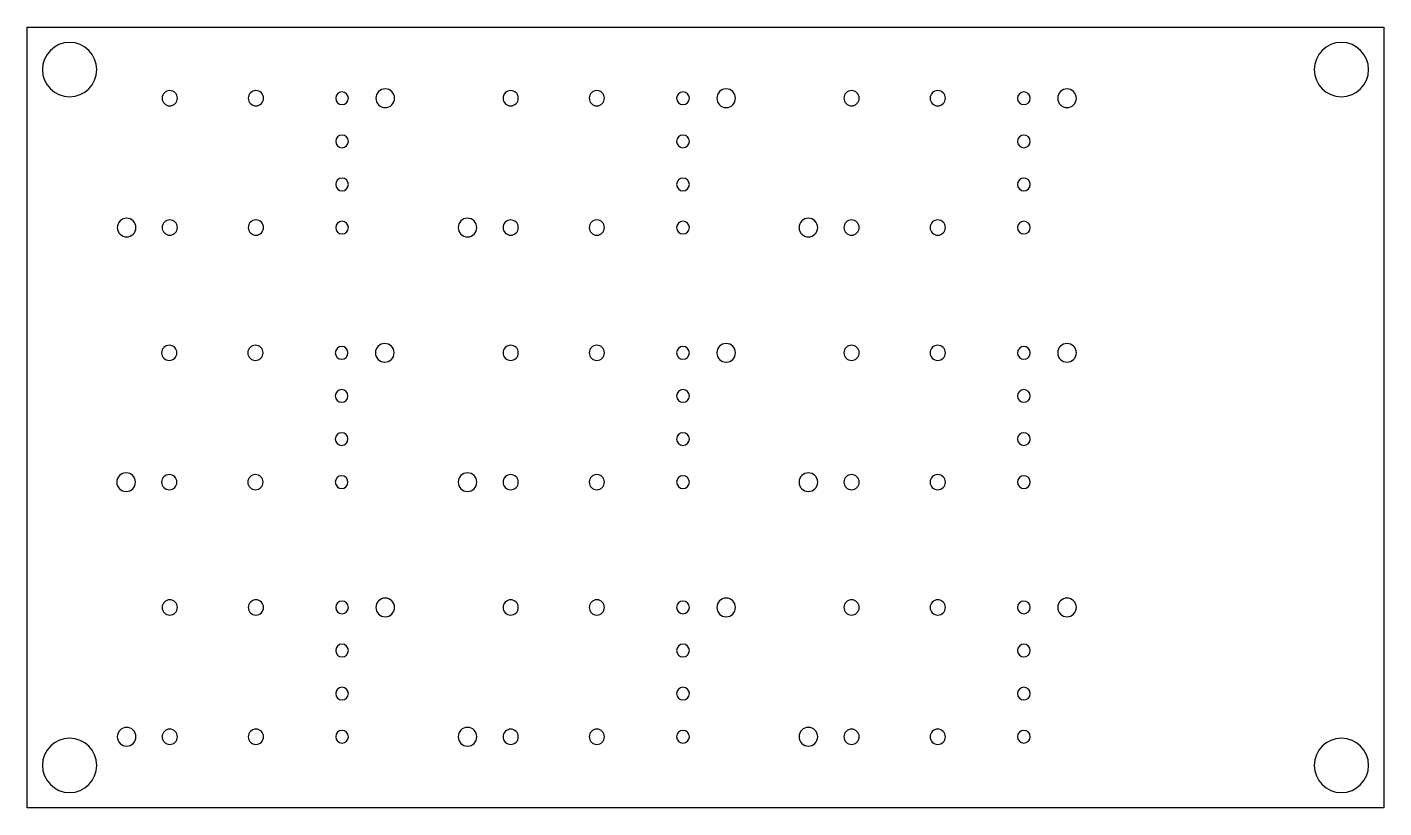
# Model space of a CAD drawing. Header units: millimetres. Extents: x 0 to 80, y -46 to 0.
import ezdxf

# ---------------------------------------------------------------- set-up
doc = ezdxf.new("R2010")
doc.units = ezdxf.units.MM
doc.layers.get('0').update_dxf_attribs({"linetype": 'CONTINUOUS'})

msp = doc.modelspace()

# ---------------------------------------------------------------- linework, layer by layer
msp.add_lwpolyline([(0, 0), (80, 0), (80, -46), (0, -46)], close=True)
at = {"extrusion": (0, 0, -1)}
for centre, radius in [((-2.5, -2.5, 0), 1.6), ((-77.5, -2.5, 0), 1.6), ((-8.412, -4.19, 0), 0.45), ((-13.492, -4.19, 0), 0.45), ((-18.572, -4.19, 0), 0.375), ((-21.117, -4.19, 0), 0.55), ((-28.512, -4.19, 0), 0.45), ((-33.592, -4.19, 0), 0.45), ((-38.672, -4.19, 0), 0.375), ((-41.217, -4.19, 0), 0.55), ((-48.612, -4.19, 0), 0.45), ((-53.692, -4.19, 0), 0.45), ((-58.772, -4.19, 0), 0.375), ((-61.317, -4.19, 0), 0.55), ((-18.572, -6.73, 0), 0.375), ((-38.672, -6.73, 0), 0.375), ((-58.772, -6.73, 0), 0.375), ((-18.572, -9.27, 0), 0.375), ((-38.672, -9.27, 0), 0.375), ((-58.772, -9.27, 0), 0.375), ((-5.867, -11.81, 0), 0.55), ((-8.412, -11.81, 0), 0.45), ((-13.492, -11.81, 0), 0.45), ((-18.572, -11.81, 0), 0.375), ((-25.967, -11.81, 0), 0.55), ((-28.512, -11.81, 0), 0.45), ((-33.592, -11.81, 0), 0.45), ((-38.672, -11.81, 0), 0.375), ((-46.067, -11.81, 0), 0.55), ((-48.612, -11.81, 0), 0.45), ((-53.692, -11.81, 0), 0.45), ((-58.772, -11.81, 0), 0.375), ((-8.382, -19.19, 0), 0.45), ((-13.462, -19.19, 0), 0.45), ((-18.542, -19.19, 0), 0.375), ((-21.087, -19.19, 0), 0.55), ((-28.512, -19.19, 0), 0.45), ((-33.592, -19.19, 0), 0.45), ((-38.672, -19.19, 0), 0.375), ((-41.217, -19.19, 0), 0.55), ((-48.612, -19.19, 0), 0.45), ((-53.692, -19.19, 0), 0.45), ((-58.772, -19.19, 0), 0.375), ((-61.317, -19.19, 0), 0.55), ((-18.542, -21.73, 0), 0.375), ((-38.672, -21.73, 0), 0.375), ((-58.772, -21.73, 0), 0.375), ((-18.542, -24.27, 0), 0.375), ((-38.672, -24.27, 0), 0.375), ((-58.772, -24.27, 0), 0.375), ((-5.837, -26.81, 0), 0.55), ((-8.382, -26.81, 0), 0.45), ((-13.462, -26.81, 0), 0.45), ((-25.967, -26.81, 0), 0.55), ((-28.512, -26.81, 0), 0.45), ((-33.592, -26.81, 0), 0.45), ((-46.067, -26.81, 0), 0.55), ((-48.612, -26.81, 0), 0.45), ((-53.692, -26.81, 0), 0.45), ((-18.542, -26.81, 0), 0.375), ((-38.672, -26.81, 0), 0.375), ((-58.772, -26.81, 0), 0.375), ((-8.412, -34.19, 0), 0.45), ((-13.492, -34.19, 0), 0.45), ((-18.572, -34.19, 0), 0.375), ((-21.117, -34.19, 0), 0.55), ((-28.512, -34.19, 0), 0.45), ((-33.592, -34.19, 0), 0.45), ((-38.672, -34.19, 0), 0.375), ((-41.217, -34.19, 0), 0.55), ((-48.612, -34.19, 0), 0.45), ((-53.692, -34.19, 0), 0.45), ((-58.772, -34.19, 0), 0.375), ((-61.317, -34.19, 0), 0.55), ((-18.572, -36.73, 0), 0.375), ((-38.672, -36.73, 0), 0.375), ((-58.772, -36.73, 0), 0.375), ((-18.572, -39.27, 0), 0.375), ((-38.672, -39.27, 0), 0.375), ((-58.772, -39.27, 0), 0.375), ((-5.867, -41.81, 0), 0.55), ((-8.412, -41.81, 0), 0.45), ((-13.492, -41.81, 0), 0.45), ((-18.572, -41.81, 0), 0.375), ((-25.967, -41.81, 0), 0.55), ((-28.512, -41.81, 0), 0.45), ((-33.592, -41.81, 0), 0.45), ((-38.672, -41.81, 0), 0.375), ((-46.067, -41.81, 0), 0.55), ((-48.612, -41.81, 0), 0.45), ((-53.692, -41.81, 0), 0.45), ((-58.772, -41.81, 0), 0.375), ((-2.5, -43.5, 0), 1.6), ((-77.5, -43.5, 0), 1.6)]:
    msp.add_circle(centre, radius, dxfattribs=at)

doc.saveas('drawing.dxf')
